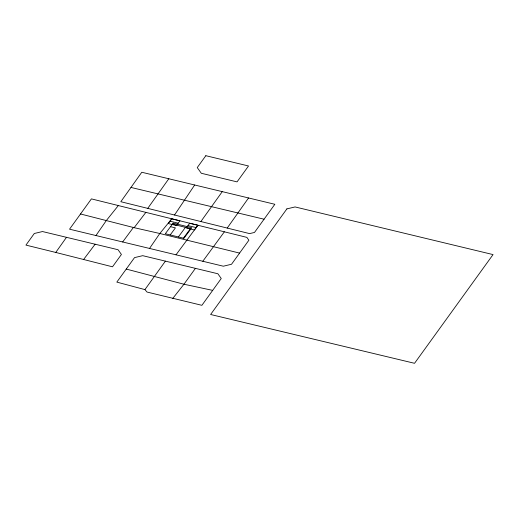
<?xml version="1.0" encoding="UTF-8"?>
<svg xmlns="http://www.w3.org/2000/svg" width="519" height="519" viewBox="0 0 519 519"><rect width="100%" height="100%" fill="white"/><g stroke="black" fill="none" stroke-linecap="round" stroke-linejoin="round"><path stroke-width="0.78" d="M194.67 184.991L141.791 172.256L120.817 201.709L249.587 233.608L254.492 232.454L274.843 204.285L194.67 184.991L174.52 215.009M149.53 248.445L159.813 233.505L171.789 218.784M95.95 235.542L106.311 220.569L118.345 205.556L246.882 237.384L248.873 240.232L231.532 264.255L223.332 266.208L69.546 229.184L91.415 198.881L118.345 205.556M248.562 197.96L227.218 228.062M55.754 252.448L112.506 266.811L121.42 254.466L118.047 249.73L42.487 231.545L34.286 233.498L25.95 245.104L55.754 252.448L66.49 237.319M168.805 178.757L147.74 208.379M200.879 221.535L222.268 191.628M144.931 289.602L147.013 292.048L201.891 305.315L221.25 278.502L217.876 273.76L142.712 255.672L134.525 257.619L116.827 282.109L144.931 289.602L165.405 261.128M195.423 268.355L183.947 284.23L172.762 298.444M224.364 231.811L202.806 261.265M122.672 241.977L133.383 227.484M170.206 234.945L175.416 227.88L170.524 226.68M178.367 236.949L185.445 227.348M183.402 238.189L190.499 228.6L172.405 224.117M197.914 225.259L176.012 254.816M83.604 259.494L95.126 244.209M80.49 213.971L134.149 227.679L145.871 212.368M212.673 290.374L183.947 284.23L126.247 269.069M134.149 227.679L159.813 233.505L239.596 253.103M130.983 187.443L264.067 219.206M170.031 221.185L178.192 223.189M187.982 225.596L196.137 227.601M205.829 155.7L197.252 167.585L201.301 173.268L237.047 181.877L248.523 165.983L205.829 155.7M286.89 208.885L210.617 314.495L414.545 363.3L493.05 254.589L295.077 206.938L286.89 208.885M171.77 218.83L168.299 223.54L176.454 225.544L179.931 220.834L171.77 218.83M173.132 223.144L165.314 233.745L183.934 238.318L191.751 227.718L173.132 223.144M189.72 223.241L186.243 227.951L194.404 229.956L197.875 225.246L189.72 223.241"/></g></svg>
